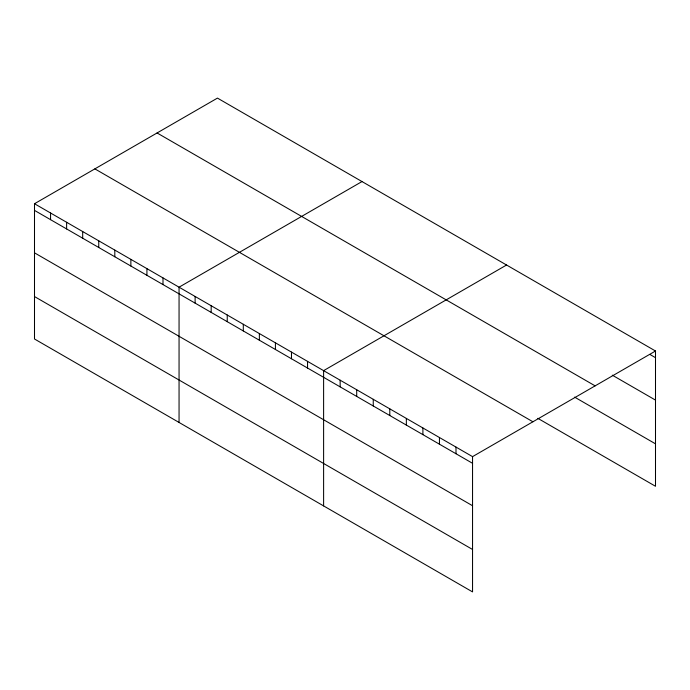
<?xml version="1.0" encoding="UTF-8"?>
<svg xmlns="http://www.w3.org/2000/svg" width="690" height="690" viewBox="0 0 690 690"><rect width="100%" height="100%" fill="white"/><g stroke="black" fill="none" stroke-linecap="round" stroke-linejoin="round"><path stroke-width="1.03" d="M34.5 203.731L472.547 456.633L472.547 591.899L34.5 338.997L34.5 203.731L217.454 98.101L655.5 351.003L655.5 486.269L537.82 418.33M362.009 181.556L179.055 287.187L179.055 422.453M506.564 265.02L323.61 370.642L323.61 505.908M472.547 456.633L655.5 351.003M649.98 354.488L655.5 357.67M612.289 375.162L655.5 400.105M157.079 132.963L595.125 385.865M574.598 397.121L655.5 443.834M94.875 168.878L532.922 421.771M34.5 210.398L472.547 463.3M34.5 252.833L472.547 505.736M34.5 296.562L472.547 549.464M455.995 447.077L455.995 453.744M439.444 437.529L439.444 444.188M422.901 427.973L422.901 434.64M406.35 418.416L406.35 425.083M389.798 408.86L389.798 415.527M373.255 399.312L373.255 405.979M356.704 389.755L356.704 396.422M340.153 380.199L340.153 386.866M307.55 361.37L307.55 368.037M291.482 352.098L291.482 358.765M275.422 342.827L275.422 349.494M259.362 333.555L259.362 340.222M243.303 324.283L243.303 330.95M227.243 315.011L227.243 321.678M211.175 305.739L211.175 312.397M195.115 296.459L195.115 303.126M162.995 277.915L162.995 284.582M146.927 268.643L146.927 275.31M130.867 259.371L130.867 266.038M114.807 250.099L114.807 256.766M98.748 240.827L98.748 247.486M82.688 231.547L82.688 238.214M66.62 222.275L66.62 228.942M50.56 213.003L50.56 219.67"/></g></svg>
